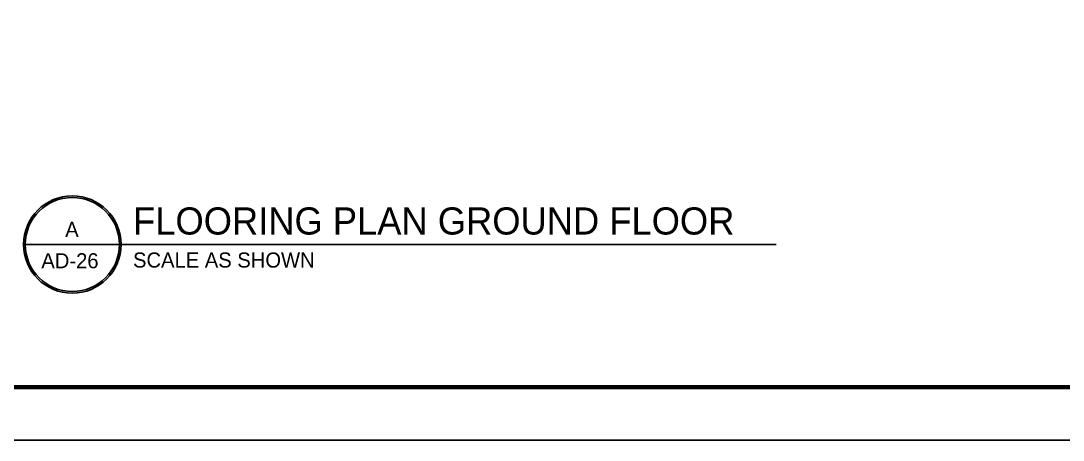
# Model space of a CAD drawing. Extents: x 10753 to 18704, y -5361 to 1140.
# Drawn here: x 14534.5 to 14958.9, y -1736.3 to -1565.4 of the extents above; entities that cross this region are included whole.
import ezdxf

# ---------------------------------------------------------------- set-up
doc = ezdxf.new("R2010")
doc.units = 0
doc.header["$LTSCALE"] = 30
doc.header["$MEASUREMENT"] = 0
for name, color, linetype in [('SEAL', 1, 'CONTINUOUS'), ('SLINE', 3, 'CONTINUOUS'), ('WL', 9, 'CONTINUOUS')]:
    doc.layers.add(name, color=color, linetype=linetype)
doc.styles.add('SMALL-DIM', font='stylu.ttf', dxfattribs={"height": 2})

msp = doc.modelspace()

# ---------------------------------------------------------------- linework, layer by layer
at = {"layer": 'SEAL', "color": 1}
msp.add_lwpolyline([(15425.10506, -784.24507), (15425.10506, -1736.31535), (14007.02679, -1736.31535), (14007.02679, -784.24507)], close=True, dxfattribs=at)
at = {"layer": 'SLINE'}
msp.add_line((14535.61998, -1656.57067), (14842.12601, -1656.57067), dxfattribs=at)
for radius in [19.84476, 19.16137]:
    msp.add_circle((14555.46474, -1656.57067), radius, dxfattribs=at)
at = {"layer": 'WL', "const_width": 1.80316}
msp.add_lwpolyline([(15403.4671, -805.88303), (15403.4671, -1714.67739), (14028.66475, -1714.67739), (14028.66475, -805.88303)], close=True, dxfattribs=at)

# ---------------------------------------------------------------- texts
at = {"layer": 'SLINE', "style": 'SMALL-DIM'}
for s, height, p in [('FLOORING PLAN GROUND FLOOR', 11.0592, (14580.20833, -1652.50635, 0.11746)), ('A', 6.144, (14552.57253, -1653.47439)), ('AD-26', 6.144, (14542.85824, -1666.2583)), ('SCALE AS SHOWN', 6.144, (14580.19086, -1665.96799, 0.13881))]:
    msp.add_text(s, height=height, dxfattribs=at).set_placement(p)

doc.saveas('drawing.dxf')
